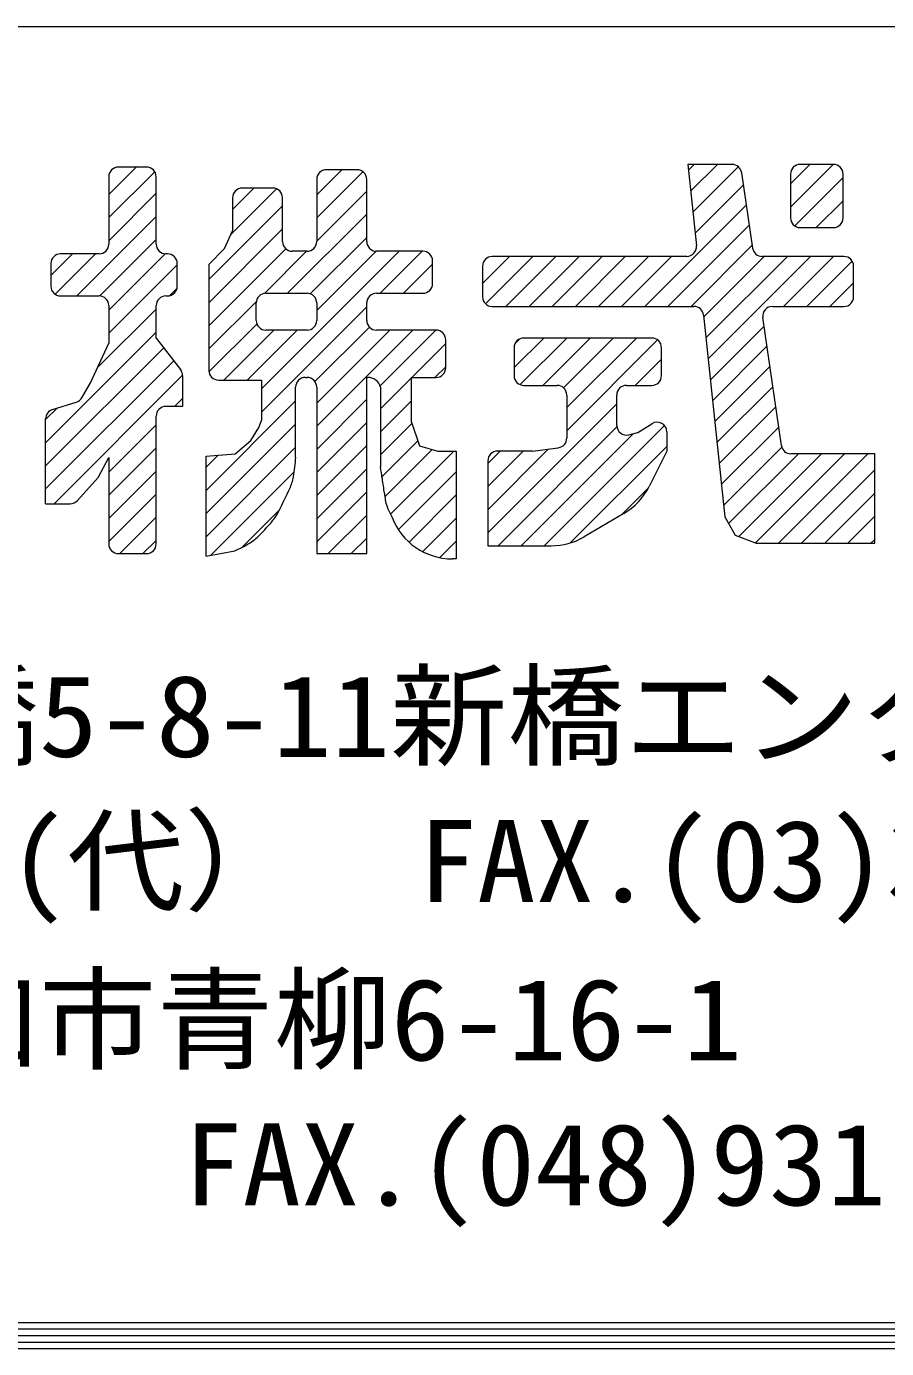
# Model space of a CAD drawing. Units: millimetres at full size; details may follow other scales. Extents: x -3501 to 3497, y -1129 to 1133.
# Drawn here: x 1032.8 to 1111.7, y -1129.2 to -1008 of the extents above; entities that cross this region are included whole.
import ezdxf
from ezdxf.enums import TextEntityAlignment as Align

# ---------------------------------------------------------------- set-up
doc = ezdxf.new("R2010")
doc.units = ezdxf.units.MM
doc.header["$LTSCALE"] = 4
doc.layers.add('0-0_0', color=7, linetype='Continuous', lineweight=18)
doc.layers.add('0-F_WAKU', color=7, linetype='Continuous', lineweight=18)
doc.styles.add('ＭＳ ゴシック', font='')
doc.styles.get('ＭＳ ゴシック').set_extended_font_data('MS Gothic')

msp = doc.modelspace()

# ---------------------------------------------------------------- linework, layer by layer
at = {"layer": '0-0_0'}
for p, q in [((1040.388, -1023.398), (1042.896, -1020.892)), ((1040.388, -1025.52), (1044.596, -1021.313)), ((1043.843, -1020.892), (1041.276, -1020.892)), ((1059.446, -1023.432), (1061.746, -1021.133)), ((1059.446, -1025.554), (1063.682, -1021.318)), ((1063.142, -1021.133), (1060.334, -1021.133)), ((1093.517, -1021.182), (1094.048, -1020.65)), ((1093.718, -1023.102), (1096.17, -1020.65)), ((1093.919, -1025.023), (1098.085, -1020.856)), ((1099.404, -1028.328), (1098.397, -1021.411)), ((1102.87, -1022.435), (1104.655, -1020.65)), ((1102.87, -1024.557), (1106.776, -1020.65)), ((1102.87, -1021.538), (1102.87, -1025.548)), ((1106.807, -1020.65), (1103.758, -1020.65)), ((1107.695, -1025.548), (1107.695, -1021.538)), ((1040.388, -1021.78), (1040.388, -1027.959)), ((1044.731, -1027.959), (1044.731, -1021.78)), ((1051.589, -1027.047), (1055.752, -1022.884)), ((1051.727, -1024.788), (1053.695, -1022.82)), ((1055.422, -1022.82), (1052.615, -1022.82)), ((1059.446, -1022.021), (1059.446, -1027.718)), ((1064.03, -1027.718), (1064.03, -1022.021)), ((1094.12, -1026.943), (1098.556, -1022.506)), ((1103.263, -1026.285), (1107.695, -1021.853)), ((1040.388, -1027.641), (1044.731, -1023.299)), ((1051.727, -1023.708), (1051.727, -1026.737)), ((1056.31, -1027.718), (1056.31, -1023.708)), ((1059.446, -1027.675), (1064.03, -1023.092)), ((1105.233, -1026.436), (1107.695, -1023.974)), ((1049.556, -1031.202), (1056.31, -1024.447)), ((1056.78, -1032.463), (1064.03, -1025.213)), ((1089.516, -1033.668), (1098.826, -1024.358)), ((1037.447, -1032.704), (1044.731, -1025.42)), ((1091.638, -1033.668), (1099.096, -1026.21)), ((1103.758, -1026.436), (1106.807, -1026.436)), ((1039.563, -1032.709), (1044.731, -1027.542)), ((1049.556, -1033.323), (1056.31, -1026.568)), ((1058.849, -1032.515), (1064.03, -1027.334)), ((1035.081, -1030.827), (1037.062, -1028.847)), ((1035.476, -1032.554), (1039.183, -1028.847)), ((1039.5, -1028.847), (1035.969, -1028.847)), ((1040.388, -1034.005), (1045.553, -1028.841)), ((1045.773, -1028.847), (1045.619, -1028.847)), ((1049.556, -1035.445), (1056.617, -1028.384)), ((1054.38, -1041.226), (1067.001, -1028.606)), ((1054.645, -1032.476), (1058.516, -1028.606)), ((1058.558, -1028.606), (1057.198, -1028.606)), ((1059.446, -1034.039), (1064.883, -1028.602)), ((1069.173, -1028.606), (1064.918, -1028.606)), ((1065.266, -1032.463), (1069.122, -1028.606)), ((1093.759, -1033.668), (1099.365, -1028.062)), ((1035.081, -1029.735), (1035.081, -1031.816)), ((1040.388, -1036.126), (1046.661, -1029.854)), ((1046.661, -1031.816), (1046.661, -1029.735)), ((1049.556, -1029.811), (1049.556, -1039.53)), ((1067.387, -1032.463), (1070.061, -1029.788)), ((1070.061, -1031.575), (1070.061, -1029.494)), ((1074.645, -1031.569), (1077.126, -1029.088)), ((1074.645, -1029.976), (1074.645, -1032.78)), ((1074.917, -1033.418), (1079.247, -1029.088)), ((1093.358, -1029.088), (1075.533, -1029.088)), ((1076.788, -1033.668), (1081.368, -1029.088)), ((1078.91, -1033.668), (1083.49, -1029.088)), ((1081.031, -1033.668), (1085.611, -1029.088)), ((1083.152, -1033.668), (1087.732, -1029.088)), ((1085.274, -1033.668), (1089.854, -1029.088)), ((1087.395, -1033.668), (1091.975, -1029.088)), ((1094.923, -1034.625), (1100.46, -1029.088)), ((1095.124, -1036.546), (1102.582, -1029.088)), ((1095.324, -1038.466), (1104.703, -1029.088)), ((1107.772, -1029.088), (1100.282, -1029.088)), ((1102.244, -1033.668), (1106.824, -1029.088)), ((1104.365, -1033.668), (1108.524, -1029.509)), ((1108.66, -1032.78), (1108.66, -1029.976)), ((1045.951, -1032.685), (1046.642, -1031.994)), ((1054.786, -1032.463), (1058.558, -1032.463)), ((1064.918, -1032.463), (1069.173, -1032.463)), ((1069.65, -1032.32), (1069.919, -1032.052)), ((1106.487, -1033.668), (1108.66, -1031.495)), ((1035.969, -1032.704), (1039.5, -1032.704)), ((1040.388, -1033.592), (1040.388, -1037.043)), ((1044.731, -1036.561), (1044.731, -1033.592)), ((1045.619, -1032.704), (1045.773, -1032.704)), ((1049.556, -1037.566), (1053.912, -1033.21)), ((1053.898, -1034.95), (1053.898, -1033.351)), ((1054.38, -1043.348), (1064.03, -1033.698)), ((1059.446, -1033.351), (1059.446, -1034.95)), ((1064.03, -1034.95), (1064.03, -1033.351)), ((1075.533, -1033.668), (1094.022, -1033.668)), ((1101.208, -1033.668), (1107.772, -1033.668)), ((1039.332, -1039.304), (1044.731, -1033.906)), ((1094.906, -1034.464), (1096.839, -1052.953)), ((1102.036, -1046.407), (1100.329, -1034.684)), ((1034.599, -1046.159), (1044.731, -1036.027)), ((1049.57, -1039.673), (1053.963, -1035.28)), ((1050.946, -1040.418), (1055.527, -1035.838)), ((1053.068, -1040.418), (1057.648, -1035.838)), ((1058.558, -1035.838), (1054.786, -1035.838)), ((1059.288, -1040.561), (1064.284, -1035.566)), ((1059.446, -1042.524), (1066.133, -1035.838)), ((1059.446, -1044.646), (1068.255, -1035.838)), ((1070.379, -1035.838), (1064.918, -1035.838)), ((1065.253, -1040.96), (1070.376, -1035.838)), ((1095.525, -1040.387), (1100.443, -1035.469)), ((1034.599, -1048.28), (1045.421, -1037.458)), ((1038.7, -1040.659), (1040.388, -1037.043)), ((1044.731, -1036.561), (1046.959, -1039.455)), ((1068.158, -1040.177), (1071.267, -1037.068)), ((1071.267, -1039.289), (1071.267, -1036.726)), ((1077.54, -1039.28), (1080.259, -1036.561)), ((1077.54, -1037.449), (1077.54, -1040.012)), ((1077.627, -1037.072), (1078.05, -1036.648)), ((1078.104, -1040.837), (1082.381, -1036.561)), ((1090.161, -1036.561), (1078.428, -1036.561)), ((1080.163, -1040.9), (1084.502, -1036.561)), ((1082.06, -1041.124), (1086.623, -1036.561)), ((1082.364, -1042.941), (1088.745, -1036.561)), ((1082.364, -1045.062), (1090.688, -1036.738)), ((1091.049, -1040.012), (1091.049, -1037.449)), ((1095.726, -1042.307), (1100.713, -1037.32)), ((1034.599, -1050.402), (1046.344, -1038.656)), ((1088.648, -1040.9), (1091.049, -1038.499)), ((1070.28, -1040.177), (1071.267, -1039.189)), ((1095.927, -1044.228), (1100.982, -1039.172)), ((1035.374, -1051.748), (1047.142, -1039.98)), ((1037.909, -1042.041), (1038.7, -1040.659)), ((1050.444, -1040.418), (1054.38, -1040.418)), ((1054.38, -1040.418), (1054.38, -1044.114)), ((1057.516, -1047.472), (1057.516, -1041.065)), ((1058.404, -1040.177), (1058.558, -1040.177)), ((1059.446, -1041.065), (1059.446, -1056.328)), ((1064.03, -1040.177), (1064.107, -1040.177)), ((1064.03, -1056.328), (1064.03, -1040.177)), ((1065.291, -1043.044), (1068.131, -1040.204)), ((1065.291, -1041.065), (1065.291, -1048.382)), ((1068.131, -1044.275), (1068.131, -1040.177)), ((1068.131, -1040.177), (1070.379, -1040.177)), ((1078.428, -1040.9), (1081.476, -1040.9)), ((1087.836, -1040.9), (1090.161, -1040.9)), ((1096.128, -1046.148), (1101.252, -1041.024)), ((1046.414, -1042.828), (1047.143, -1042.1)), ((1059.446, -1046.767), (1064.03, -1042.183)), ((1082.364, -1041.788), (1082.364, -1045.738)), ((1086.948, -1044.572), (1086.948, -1041.788)), ((1034.599, -1044.038), (1035.649, -1042.988)), ((1035.226, -1043.118), (1037.399, -1042.449)), ((1049.314, -1050.535), (1057.516, -1042.333)), ((1065.291, -1045.165), (1068.131, -1042.325)), ((1075.127, -1054.421), (1086.948, -1042.6)), ((1096.328, -1048.069), (1101.522, -1042.876)), ((1034.599, -1051.748), (1034.599, -1043.966)), ((1040.388, -1048.854), (1044.731, -1044.512)), ((1044.731, -1055.44), (1044.731, -1043.716)), ((1049.314, -1052.656), (1057.516, -1044.454)), ((1059.446, -1048.888), (1064.03, -1044.305)), ((1065.291, -1047.286), (1068.174, -1044.403)), ((1068.131, -1044.275), (1068.855, -1046.444)), ((1076.065, -1055.605), (1086.96, -1044.709)), ((1080.307, -1055.605), (1091.317, -1044.595)), ((1096.529, -1049.99), (1101.791, -1044.728)), ((1078.186, -1055.605), (1088.451, -1045.339)), ((1040.388, -1050.976), (1044.731, -1046.634)), ((1049.314, -1054.778), (1057.516, -1046.576)), ((1059.446, -1051.01), (1064.03, -1046.426)), ((1065.433, -1049.265), (1068.705, -1045.994)), ((1065.695, -1051.125), (1070.038, -1046.782)), ((1066.219, -1052.722), (1072.015, -1046.926)), ((1068.855, -1046.444), (1070.544, -1046.926)), ((1070.544, -1046.926), (1072.232, -1046.926)), ((1072.232, -1046.926), (1072.232, -1056.81)), ((1075.127, -1052.3), (1080.691, -1046.736)), ((1075.127, -1048.057), (1076.258, -1046.926)), ((1075.127, -1050.178), (1078.379, -1046.926)), ((1079.228, -1046.926), (1076.015, -1046.926)), ((1079.228, -1046.926), (1081.591, -1046.618)), ((1082.72, -1055.313), (1091.532, -1046.502)), ((1096.73, -1051.91), (1102.074, -1046.566)), ((1097.192, -1053.57), (1103.594, -1047.168)), ((1098.123, -1054.76), (1105.715, -1047.168)), ((1099.666, -1055.338), (1107.836, -1047.168)), ((1101.762, -1055.364), (1109.958, -1047.168)), ((1110.59, -1047.168), (1102.914, -1047.168)), ((1110.59, -1055.364), (1110.59, -1047.168)), ((1039.424, -1049.337), (1040.388, -1047.529)), ((1040.388, -1047.529), (1040.388, -1055.44)), ((1049.314, -1048.414), (1050.42, -1047.308)), ((1049.314, -1056.569), (1049.314, -1047.408)), ((1075.127, -1047.814), (1075.127, -1055.605)), ((1037.517, -1051.454), (1039.424, -1049.337)), ((1040.388, -1053.097), (1044.731, -1048.755)), ((1049.725, -1056.489), (1057.361, -1048.852)), ((1059.446, -1053.131), (1064.03, -1048.547)), ((1066.94, -1054.123), (1072.232, -1048.83)), ((1103.883, -1055.364), (1110.59, -1048.657)), ((1059.446, -1055.252), (1064.03, -1050.669)), ((1087.391, -1052.763), (1089.785, -1050.37)), ((1106.004, -1055.364), (1110.59, -1050.778)), ((1034.599, -1051.748), (1036.857, -1051.748)), ((1040.388, -1055.218), (1044.731, -1050.876)), ((1067.919, -1055.265), (1072.232, -1050.952)), ((1041.4, -1056.328), (1044.731, -1052.997)), ((1052.642, -1055.693), (1056.05, -1052.285)), ((1060.492, -1056.328), (1064.03, -1052.79)), ((1069.17, -1056.136), (1072.232, -1053.073)), ((1087.609, -1052.636), (1083.946, -1054.788)), ((1096.839, -1052.953), (1097.804, -1054.64)), ((1108.126, -1055.364), (1110.59, -1052.9)), ((1043.522, -1056.328), (1044.731, -1055.119)), ((1062.614, -1056.328), (1064.03, -1054.911)), ((1070.738, -1056.688), (1072.232, -1055.194)), ((1075.127, -1055.605), (1080.946, -1055.605)), ((1110.247, -1055.364), (1110.59, -1055.021)), ((1041.276, -1056.328), (1043.843, -1056.328)), ((1049.314, -1056.569), (1051.931, -1056.058)), ((1059.446, -1056.328), (1064.03, -1056.328)), ((1072.232, -1056.81), (1071.88, -1056.81))]:
    msp.add_line(p, q, dxfattribs=at)
for points in [[(1097.518, -1020.65), (1093.462, -1020.65), (1094.241, -1028.107)], [(1049.556, -1029.811), (1051.003, -1028.364), (1051.727, -1026.737)], [(1047.143, -1039.997), (1047.143, -1042.828), (1045.619, -1042.828)], [(1049.314, -1047.408), (1051.968, -1047.168), (1053.416, -1045.962), (1054.139, -1044.757), (1054.38, -1044.114)], [(1088.039, -1045.436), (1088.878, -1045.239), (1090.167, -1044.419)], [(1091.532, -1045.168), (1091.532, -1046.926), (1089.903, -1050.181)], [(1097.804, -1054.64), (1099.734, -1055.364), (1110.59, -1055.364)]]:
    msp.add_lwpolyline(points, dxfattribs=at)
for centre, radius, start, end in [((1041.276, -1021.78), 0.888, 90, 180), ((1043.843, -1021.78), 0.888, 0, 90), ((1060.334, -1022.021), 0.888, 90, 180), ((1063.142, -1022.021), 0.888, 0, 90), ((1097.518, -1021.538), 0.888, 8.282, 90), ((1103.758, -1021.538), 0.888, 90, 180), ((1106.807, -1021.538), 0.888, 0, 90), ((1052.615, -1023.708), 0.888, 90, 180), ((1055.422, -1023.708), 0.888, 0, 90), ((1103.758, -1025.548), 0.888, 180, 270), ((1106.807, -1025.548), 0.888, 270, 0), ((1057.198, -1027.718), 0.888, 180, 270), ((1058.558, -1027.718), 0.888, 270, 0), ((1064.918, -1027.718), 0.888, 180, 270), ((1035.969, -1029.735), 0.888, 90, 180), ((1039.5, -1027.959), 0.888, 270, 0), ((1045.619, -1027.959), 0.888, 180, 270), ((1045.773, -1029.735), 0.888, 0, 90), ((1069.173, -1029.494), 0.888, 0, 90), ((1093.358, -1028.2), 0.888, 270, 5.969), ((1100.282, -1028.2), 0.888, 188.282, 270), ((1075.533, -1029.976), 0.888, 90, 180), ((1107.772, -1029.976), 0.888, 0, 90), ((1035.969, -1031.816), 0.888, 180, 270), ((1045.773, -1031.816), 0.888, 270, 0), ((1054.786, -1033.351), 0.888, 90, 180), ((1058.558, -1033.351), 0.888, 0, 90), ((1064.918, -1033.351), 0.888, 90, 180), ((1069.173, -1031.575), 0.888, 270, 0), ((1039.5, -1033.592), 0.888, 0, 90), ((1045.619, -1033.592), 0.888, 90, 180), ((1075.533, -1032.78), 0.888, 180, 270), ((1094.022, -1034.556), 0.888, 5.969, 90), ((1101.208, -1034.556), 0.888, 90, 188.282), ((1107.772, -1032.78), 0.888, 270, 0), ((1054.786, -1034.95), 0.888, 180, 270), ((1058.558, -1034.95), 0.888, 270, 0), ((1064.918, -1034.95), 0.888, 180, 270), ((1070.379, -1036.726), 0.888, 0, 90), ((1078.428, -1037.449), 0.888, 90, 180), ((1090.161, -1037.449), 0.888, 0, 90), ((1046.255, -1039.997), 0.888, 0, 37.589), ((1050.444, -1039.53), 0.888, 180, 270), ((1070.379, -1039.289), 0.888, 270, 0), ((1058.404, -1041.065), 0.888, 90, 180), ((1058.558, -1041.065), 0.888, 0, 90), ((1064.146, -1041.359), 1.183, 14.4, 91.86), ((1078.428, -1040.012), 0.888, 180, 270), ((1081.476, -1041.788), 0.888, 0, 90), ((1087.836, -1041.788), 0.888, 90, 180), ((1090.161, -1040.012), 0.888, 270, 0), ((1037.138, -1041.6), 0.888, 287.091, 330.237), ((1035.487, -1043.966), 0.888, 107.091, 180), ((1045.619, -1043.716), 0.888, 90, 180), ((1087.836, -1044.572), 0.888, 180, 283.231), ((1090.644, -1045.168), 0.888, 0, 122.452), ((1081.476, -1045.738), 0.888, 277.426, 0), ((1076.015, -1047.814), 0.888, 90, 180), ((1102.914, -1046.28), 0.888, 188.282, 270), ((1044.743, -1046.957), 12.784, 349.46625, 357.68846), ((1052.643, -1048.426), 4.749, 335.95566, 349.46625), ((980.042, -1062.647), 86.434, 8.79637, 9.49979), ((1025.539, -1055.607), 40.396, 7.76743, 8.79637), ((1023.423, -1035.389), 36.744, 332.46928, 335.95566), ((959.548, -1064.608), 106.998, 7.41893, 7.76743), ((1156.08, -1039.017), 91.193, 187.41893, 187.79643), ((1084.609, -1047.532), 5.92, 300.447, 333.418), ((1036.857, -1050.86), 0.888, 270, 317.992), ((1068.533, -1051.004), 2.829, 187.79643, 201.01969), ((1049.957, -1049.063), 6.906, 318.34536, 323.81916), ((1050.706, -1049.61), 5.978, 323.81916, 332.46928), ((1073.423, -1049.125), 8.068, 201.01969, 208.83855), ((1071.88, -1050.89), 5.92, 201.052, 270), ((1032.347, -1033.398), 30.475, 315.74045, 318.34536), ((1041.276, -1055.44), 0.888, 180, 270), ((1043.843, -1055.44), 0.888, 270, 0), ((1048.188, -1047.028), 9.775, 292.51707, 301.83006), ((1051.026, -1051.6), 4.393, 301.83006, 315.74045), ((1080.946, -1049.685), 5.92, 270, 300.447)]:
    msp.add_arc(centre, radius, start, end, dxfattribs=at)
at = {"layer": '0-F_WAKU'}
for p, q in [((295.804, -1008), (3495.804, -1008)), ((297.004, -1126.8), (3494.604, -1126.8)), ((295.804, -1128), (3495.804, -1128)), ((296.404, -1127.4), (3495.204, -1127.4)), ((294.604, -1129.2), (3497.004, -1129.2)), ((295.204, -1128.6), (3496.404, -1128.6))]:
    msp.add_line(p, q, dxfattribs=at)

# ---------------------------------------------------------------- texts
at = {"layer": '0-0_0', "style": 'ＭＳ ゴシック', "width": 1.05}
for s, p in [('本社〒105-0004東京都港区新橋5-8-11新橋エンタービル3Ｆ', (883.584, -1077.212)), ('TEL.東京(03)3431-9713(代）  FAX.(03)3431-9708', (918.531, -1090.502)), ('関東支店〒340-0002埼玉県草加市青柳6-16-1', (883.584, -1105.036)), ('TEL.(048)932-3853(代）  FAX.(048)931-8164', (918.531, -1118.326))]:
    msp.add_text(s, height=7.507, dxfattribs=at).set_placement(p, align=Align.BOTTOM_LEFT)

doc.saveas('drawing.dxf')
